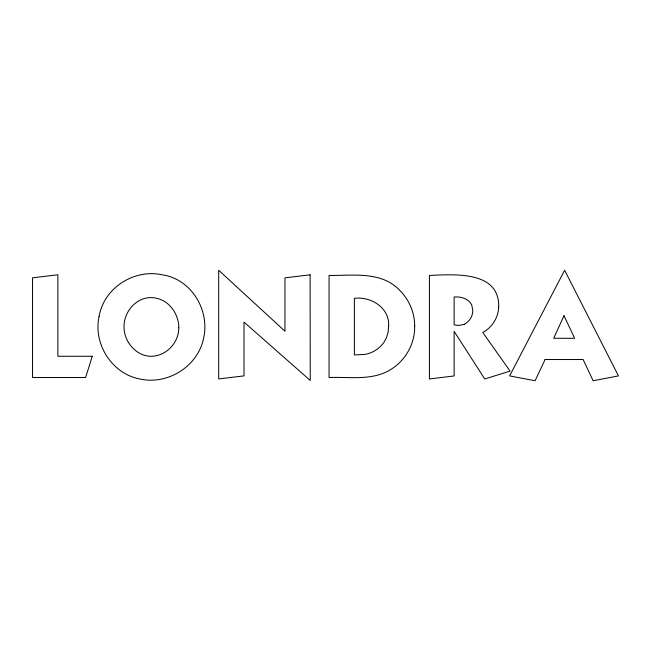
<?xml version="1.0" encoding="UTF-8"?>
<svg xmlns="http://www.w3.org/2000/svg" width="651" height="651" viewBox="0 0 651 651"><rect width="100%" height="100%" fill="white"/><g stroke="black" fill="none" stroke-linecap="round" stroke-linejoin="round"><path stroke-width="0.98" d="M99.074 316.484C93.028 344.167 112.167 374.048 140.25 379.077C168.227 385.123 198.368 365.943 203.739 337.657C209.777 309.9 191.256 279.108 162.441 274.86C134.326 268.537 103.9 287.807 99.074 316.484M388.639 326.249L388.094 332.327L386.458 337.804L383.732 342.686A29.62 29.62 0 0 1 364.666 354.437L354.364 354.941L354.364 298.321C371.078 296.229 389.916 307.939 388.639 326.249M178.805 327.722C178.935 340.717 169.162 352.972 156.443 355.666C139.485 359.678 124.227 343.777 124.032 327.412C123.405 310.283 139.192 293.918 156.728 298.304C169.992 301.283 178.756 314.482 178.805 327.722M414.687 326.102C415.012 343.769 405.492 360.662 390.38 369.752C371.924 380.973 349.465 376.709 329.056 377.515L329.056 275.446C352.761 275.674 381.356 270.946 399.608 290.232C409.194 299.639 414.679 312.675 414.687 326.102M498.699 306.824C498.397 317.46 492.213 327.502 482.773 332.441L510.058 371.094L484.759 378.98L454.138 331.359L454.138 375.944L429.416 378.98L429.416 275.446C453.34 274.478 499.537 270.344 498.699 306.824M92.279 356.268L85.615 377.515L32.55 377.515L32.55 277.814L57.866 274.779L57.866 356.268L92.279 356.268M564.01 315.711L553.692 338.284L574.638 338.284L564.01 315.711M545.082 359.531L535.081 380.754L509.611 375.904L564.637 270.246L618.45 375.904L593.134 380.754L583.133 359.531L545.082 359.531M464.147 324.344L458.686 325.484L454.138 324.865L454.138 296.986C460.867 296.465 468.313 298.483 471.69 304.831L472.789 310.177A15.534 15.534 0 0 1 464.147 324.344M310.104 274.82L284.943 277.847L284.943 331.204L218.695 270.246L218.695 378.923L244.011 375.887L244.011 322.115L310.25 380.453L310.104 274.82"/></g></svg>
